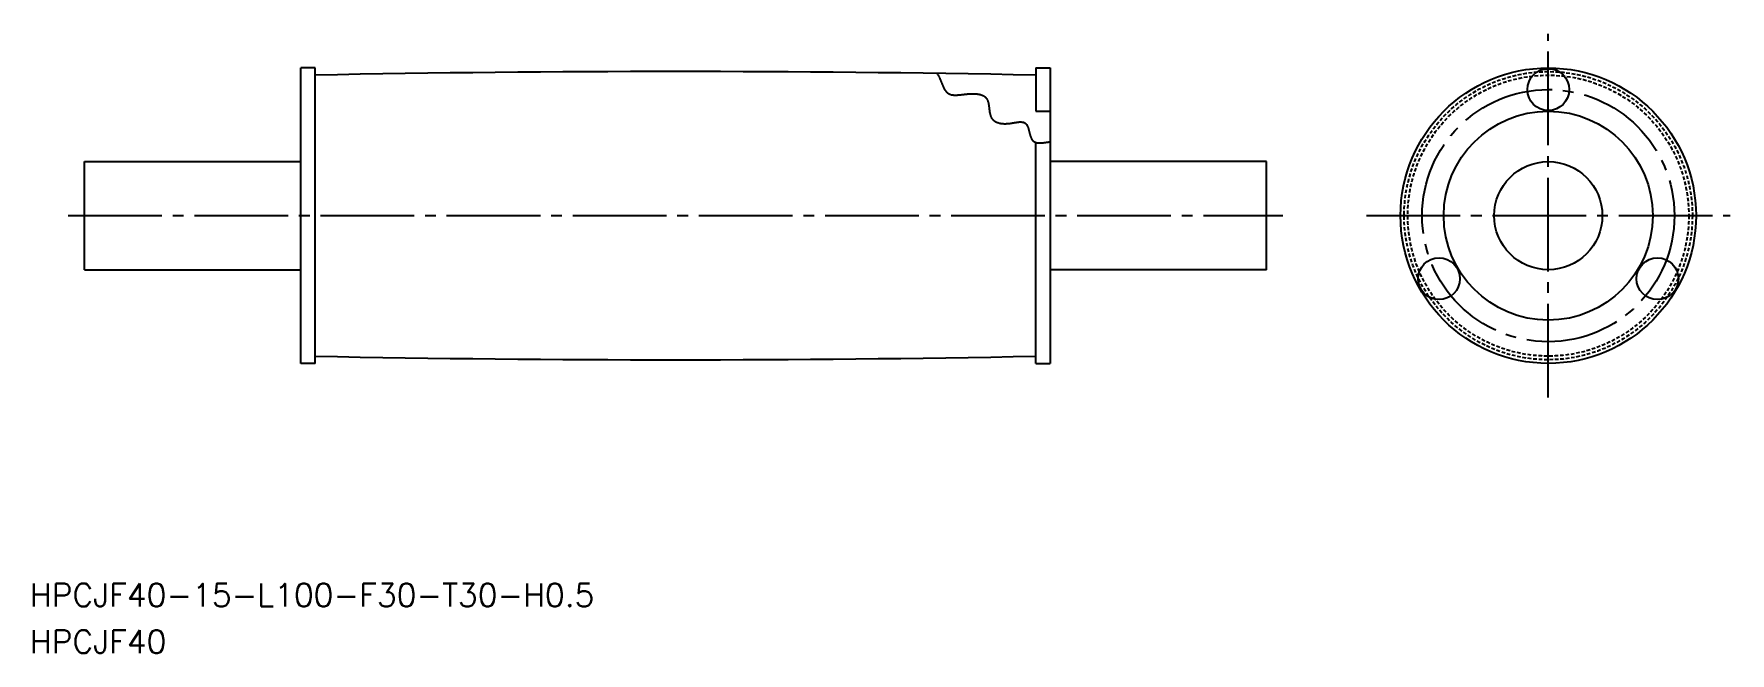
# Model space of a CAD drawing. Extents: x 52 to 287, y 137 to 223.
import ezdxf

# ---------------------------------------------------------------- set-up
doc = ezdxf.new("R2010")
doc.units = 0
doc.linetypes.add('CENTER', pattern=[17.5, 13, -1.5, 1.5, -1.5])
doc.linetypes.add('DASHED', pattern=[0.75, 0.5, -0.25])
doc.layers.get('0').update_dxf_attribs({"linetype": 'CONTINUOUS'})
doc.layers.add('CENTER', color=1, linetype='CENTER')
doc.styles.get("Standard").update_dxf_attribs({"font": 'txt.shx', "bigfont": '@extfont2.shx'})

msp = doc.modelspace()

# ---------------------------------------------------------------- linework, layer by layer
at = {"color": 7, "linetype": 'CONTINUOUS'}
for p, q in [((88.79, 177.43), (88.79, 218.43)), ((90.79, 218.43), (88.79, 218.43)), ((90.79, 177.43), (90.79, 218.43)), ((190.79, 218.43), (192.79, 218.43)), ((190.79, 218.43), (190.79, 212.43)), ((192.79, 218.43), (192.79, 177.43)), ((190.79, 212.43), (192.79, 212.43)), ((190.79, 177.43), (190.79, 208.09)), ((58.79, 205.43), (88.79, 205.43)), ((58.79, 190.43), (58.79, 205.43)), ((222.79, 205.43), (192.79, 205.43)), ((222.79, 190.43), (222.79, 205.43)), ((58.79, 190.43), (88.79, 190.43)), ((222.79, 190.43), (192.79, 190.43)), ((90.79, 177.43), (88.79, 177.43)), ((190.79, 177.43), (192.79, 177.43))]:
    msp.add_line(p, q, dxfattribs=at)
at = {"color": 3}
msp.add_polyline3d([(177.13, 217.58, 0), (177.16, 217.52, 0), (177.2, 217.46, 0), (177.23, 217.41, 0), (177.27, 217.35, 0), (177.3, 217.29, 0), (177.33, 217.23, 0), (177.36, 217.18, 0), (177.39, 217.12, 0), (177.42, 217.06, 0), (177.45, 217, 0), (177.47, 216.94, 0), (177.5, 216.89, 0), (177.52, 216.83, 0), (177.55, 216.77, 0), (177.58, 216.71, 0), (177.6, 216.65, 0), (177.62, 216.6, 0), (177.65, 216.54, 0), (177.67, 216.48, 0), (177.69, 216.43, 0), (177.72, 216.37, 0), (177.74, 216.31, 0), (177.76, 216.26, 0), (177.78, 216.2, 0), (177.8, 216.15, 0), (177.83, 216.1, 0), (177.85, 216.04, 0), (177.87, 215.99, 0), (177.89, 215.94, 0), (177.92, 215.88, 0), (177.94, 215.83, 0), (177.96, 215.78, 0), (177.98, 215.73, 0), (178.01, 215.68, 0), (178.03, 215.63, 0), (178.06, 215.59, 0), (178.08, 215.54, 0), (178.11, 215.49, 0), (178.13, 215.45, 0), (178.16, 215.41, 0), (178.19, 215.36, 0), (178.21, 215.32, 0), (178.24, 215.28, 0), (178.27, 215.24, 0), (178.3, 215.2, 0), (178.33, 215.16, 0), (178.36, 215.13, 0), (178.4, 215.09, 0), (178.43, 215.06, 0), (178.47, 215.02, 0), (178.5, 214.99, 0), (178.54, 214.96, 0), (178.58, 214.93, 0), (178.62, 214.9, 0), (178.66, 214.88, 0), (178.7, 214.85, 0), (178.75, 214.83, 0), (178.79, 214.81, 0), (178.84, 214.79, 0), (178.89, 214.77, 0), (178.94, 214.75, 0), (178.99, 214.73, 0), (179.04, 214.72, 0), (179.1, 214.71, 0), (179.15, 214.7, 0), (179.21, 214.69, 0), (179.27, 214.68, 0), (179.33, 214.68, 0), (179.4, 214.67, 0), (179.46, 214.67, 0), (179.53, 214.67, 0), (179.6, 214.67, 0), (179.66, 214.67, 0), (179.73, 214.67, 0), (179.8, 214.67, 0), (179.88, 214.67, 0), (179.95, 214.68, 0), (180.02, 214.68, 0), (180.1, 214.69, 0), (180.17, 214.7, 0), (180.25, 214.7, 0), (180.33, 214.71, 0), (180.41, 214.72, 0), (180.49, 214.73, 0), (180.56, 214.74, 0), (180.64, 214.75, 0), (180.72, 214.76, 0), (180.8, 214.76, 0), (180.88, 214.77, 0), (180.97, 214.78, 0), (181.05, 214.79, 0), (181.13, 214.8, 0), (181.21, 214.81, 0), (181.29, 214.82, 0), (181.37, 214.82, 0), (181.45, 214.83, 0), (181.53, 214.84, 0), (181.61, 214.84, 0), (181.69, 214.85, 0), (181.77, 214.85, 0), (181.85, 214.85, 0), (181.93, 214.86, 0), (182, 214.86, 0), (182.08, 214.86, 0), (182.16, 214.86, 0), (182.23, 214.85, 0), (182.31, 214.85, 0), (182.38, 214.85, 0), (182.46, 214.84, 0), (182.53, 214.84, 0), (182.6, 214.83, 0), (182.67, 214.82, 0), (182.74, 214.81, 0), (182.81, 214.8, 0), (182.87, 214.79, 0), (182.94, 214.77, 0), (183, 214.76, 0), (183.07, 214.74, 0), (183.13, 214.73, 0), (183.19, 214.71, 0), (183.25, 214.69, 0), (183.31, 214.67, 0), (183.36, 214.64, 0), (183.42, 214.62, 0), (183.47, 214.59, 0), (183.52, 214.57, 0), (183.57, 214.54, 0), (183.62, 214.51, 0), (183.67, 214.48, 0), (183.71, 214.44, 0), (183.76, 214.41, 0), (183.8, 214.37, 0), (183.84, 214.33, 0), (183.87, 214.29, 0), (183.91, 214.25, 0), (183.94, 214.21, 0), (183.97, 214.17, 0), (184, 214.12, 0), (184.03, 214.07, 0), (184.05, 214.02, 0), (184.07, 213.97, 0), (184.1, 213.92, 0), (184.12, 213.87, 0), (184.14, 213.81, 0), (184.15, 213.76, 0), (184.17, 213.7, 0), (184.18, 213.65, 0), (184.2, 213.59, 0), (184.21, 213.53, 0), (184.22, 213.47, 0), (184.23, 213.41, 0), (184.24, 213.35, 0), (184.25, 213.29, 0), (184.26, 213.23, 0), (184.27, 213.16, 0), (184.28, 213.1, 0), (184.29, 213.04, 0), (184.3, 212.97, 0), (184.3, 212.91, 0), (184.31, 212.85, 0), (184.32, 212.78, 0), (184.32, 212.72, 0), (184.33, 212.66, 0), (184.34, 212.59, 0), (184.35, 212.53, 0), (184.35, 212.47, 0), (184.36, 212.4, 0), (184.37, 212.34, 0), (184.38, 212.28, 0), (184.39, 212.22, 0), (184.4, 212.16, 0), (184.42, 212.1, 0), (184.43, 212.04, 0), (184.44, 211.98, 0), (184.46, 211.92, 0), (184.48, 211.87, 0), (184.49, 211.81, 0), (184.51, 211.76, 0), (184.53, 211.7, 0), (184.56, 211.65, 0), (184.58, 211.6, 0), (184.61, 211.55, 0), (184.63, 211.5, 0), (184.66, 211.45, 0), (184.69, 211.41, 0), (184.73, 211.36, 0), (184.76, 211.32, 0), (184.8, 211.28, 0), (184.84, 211.24, 0), (184.88, 211.2, 0), (184.92, 211.17, 0), (184.96, 211.13, 0), (185.01, 211.1, 0), (185.05, 211.06, 0), (185.1, 211.03, 0), (185.15, 211, 0), (185.2, 210.98, 0), (185.26, 210.95, 0), (185.31, 210.92, 0), (185.36, 210.9, 0), (185.42, 210.88, 0), (185.48, 210.86, 0), (185.54, 210.84, 0), (185.6, 210.82, 0), (185.66, 210.8, 0), (185.72, 210.78, 0), (185.78, 210.77, 0), (185.84, 210.76, 0), (185.91, 210.74, 0), (185.97, 210.73, 0), (186.04, 210.72, 0), (186.1, 210.72, 0), (186.17, 210.71, 0), (186.24, 210.7, 0), (186.3, 210.7, 0), (186.37, 210.69, 0), (186.44, 210.69, 0), (186.51, 210.69, 0), (186.58, 210.69, 0), (186.65, 210.69, 0), (186.72, 210.7, 0), (186.79, 210.7, 0), (186.86, 210.71, 0), (186.93, 210.71, 0), (187, 210.72, 0), (187.07, 210.73, 0), (187.14, 210.74, 0), (187.21, 210.74, 0), (187.28, 210.75, 0), (187.35, 210.76, 0), (187.41, 210.78, 0), (187.48, 210.79, 0), (187.55, 210.8, 0), (187.62, 210.81, 0), (187.69, 210.82, 0), (187.76, 210.83, 0), (187.82, 210.84, 0), (187.89, 210.85, 0), (187.96, 210.86, 0), (188.02, 210.87, 0), (188.09, 210.88, 0), (188.15, 210.89, 0), (188.22, 210.9, 0), (188.28, 210.91, 0), (188.34, 210.92, 0), (188.4, 210.92, 0), (188.46, 210.93, 0), (188.52, 210.93, 0), (188.58, 210.93, 0), (188.64, 210.93, 0), (188.69, 210.93, 0), (188.75, 210.93, 0), (188.8, 210.93, 0), (188.86, 210.92, 0), (188.91, 210.92, 0), (188.96, 210.91, 0), (189.01, 210.9, 0), (189.06, 210.89, 0), (189.1, 210.87, 0), (189.15, 210.86, 0), (189.19, 210.84, 0), (189.24, 210.82, 0), (189.28, 210.79, 0), (189.32, 210.77, 0), (189.35, 210.74, 0), (189.39, 210.71, 0), (189.42, 210.68, 0), (189.46, 210.64, 0), (189.49, 210.6, 0), (189.52, 210.56, 0), (189.54, 210.51, 0), (189.57, 210.47, 0), (189.6, 210.42, 0), (189.62, 210.37, 0), (189.64, 210.32, 0), (189.67, 210.26, 0), (189.69, 210.21, 0), (189.71, 210.15, 0), (189.73, 210.09, 0), (189.75, 210.03, 0), (189.76, 209.97, 0), (189.78, 209.91, 0), (189.8, 209.85, 0), (189.82, 209.79, 0), (189.83, 209.72, 0), (189.85, 209.66, 0), (189.87, 209.59, 0), (189.88, 209.53, 0), (189.9, 209.47, 0), (189.91, 209.4, 0), (189.93, 209.34, 0), (189.95, 209.27, 0), (189.96, 209.21, 0), (189.98, 209.15, 0), (190, 209.08, 0), (190.02, 209.02, 0), (190.04, 208.96, 0), (190.06, 208.9, 0), (190.08, 208.84, 0), (190.1, 208.79, 0), (190.12, 208.73, 0), (190.15, 208.68, 0), (190.17, 208.62, 0), (190.2, 208.57, 0), (190.23, 208.52, 0), (190.25, 208.48, 0), (190.28, 208.43, 0), (190.32, 208.39, 0), (190.35, 208.35, 0), (190.39, 208.31, 0), (190.42, 208.28, 0), (190.46, 208.25, 0), (190.5, 208.22, 0), (190.54, 208.19, 0), (190.59, 208.17, 0), (190.63, 208.14, 0), (190.68, 208.12, 0), (190.73, 208.11, 0), (190.77, 208.09, 0), (190.83, 208.08, 0), (190.88, 208.06, 0), (190.93, 208.05, 0), (190.98, 208.04, 0), (191.04, 208.04, 0), (191.1, 208.03, 0), (191.15, 208.03, 0), (191.21, 208.03, 0), (191.27, 208.02, 0), (191.33, 208.02, 0), (191.39, 208.03, 0), (191.45, 208.03, 0), (191.52, 208.03, 0), (191.58, 208.03, 0), (191.64, 208.04, 0), (191.71, 208.05, 0), (191.77, 208.05, 0), (191.84, 208.06, 0), (191.91, 208.07, 0), (191.97, 208.08, 0), (192.04, 208.09, 0), (192.11, 208.09, 0), (192.17, 208.1, 0), (192.24, 208.11, 0), (192.31, 208.12, 0), (192.38, 208.13, 0), (192.45, 208.14, 0), (192.51, 208.15, 0), (192.58, 208.16, 0), (192.65, 208.17, 0), (192.72, 208.18, 0), (192.79, 208.19, 0)], dxfattribs=at)
at = {"color": 7, "linetype": 'CONTINUOUS'}
for centre, radius in [((261.89, 197.93), 20.5), ((261.89, 215.43), 2.9), ((261.89, 197.93), 14.5), ((261.89, 197.93), 7.5), ((246.73, 189.18), 2.9), ((277.04, 189.18), 2.9)]:
    msp.add_circle(centre, radius, dxfattribs=at)
at = {"color": 3, "linetype": 'DASHED'}
for radius in [20, 19.5]:
    msp.add_circle((261.89, 197.93), radius, dxfattribs=at)
at = {"color": 7, "linetype": 'CONTINUOUS'}
for centre, start, end in [((140.79, -2282.32), 88.85412, 91.14588), ((140.79, 2678.18), 268.85412, 271.14588)]:
    msp.add_arc(centre, 2500.25, start, end, dxfattribs=at)
at = {"layer": 'CENTER', "color": 1, "linetype": 'CENTER'}
for p, q in [((261.89, 172.7), (261.89, 223.15)), ((56.54, 197.93), (225.04, 197.93)), ((236.66, 197.93), (287.11, 197.93))]:
    msp.add_line(p, q, dxfattribs=at)
msp.add_circle((261.89, 197.93), 17.5, dxfattribs=at)

# ---------------------------------------------------------------- texts
at = {"color": 7, "linetype": 'CONTINUOUS'}
for s, p in [('HPCJF40-15-L100-F30-T30-H0.5', (51.23, 143.68)), ('HPCJF40', (51.23, 137.22))]:
    msp.add_text(s, height=3.2, dxfattribs=at).set_placement(p)

doc.saveas('drawing.dxf')
